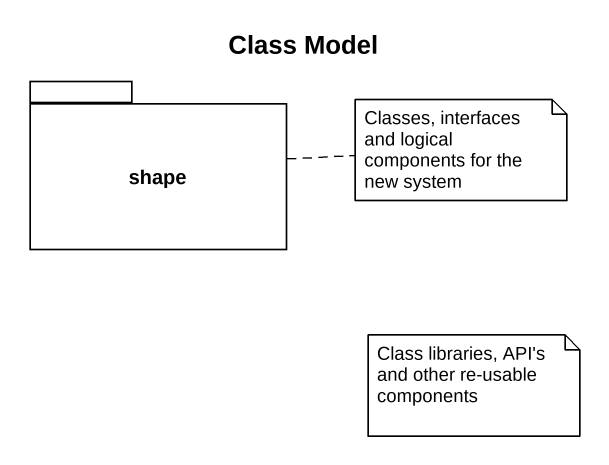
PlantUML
@startuml
title Class Model
package shape {
}
note right of shape : Classes, interfaces and logical components for the new system
note as N2
  Class libraries, API's and other re-usable components
end note
@enduml
